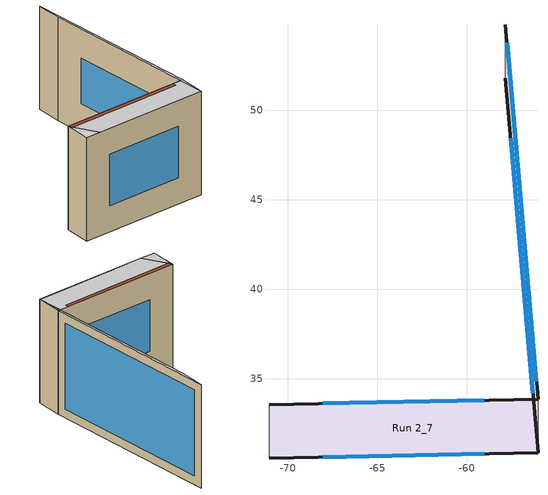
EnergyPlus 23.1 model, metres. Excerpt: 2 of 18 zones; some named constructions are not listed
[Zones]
Run 2_6
 floor outside (90.1-2019 Nonresidential CZ 0 Exterior Floor (Mass)): -56.03,30.86 -57.84,51.78 -57.84,54.78 -56.03,33.86 z27
 wall outside (90.1-2019 Nonresidential CZ 0 Exterior Wall (Mass)): -57.84,51.78 -56.03,30.86 / -56.03,33.86 -57.84,54.78 z27:39
 wall to Run 2_7 (Interior Partition (Mass)): -56.03,30.86 -56.03,33.86 z27:39
 wall to Run 2_13 (Interior Partition (Mass)): -57.84,54.78 -57.84,51.78 z27:39
 window (90.1-2019 Nonresidential CZ 0 Glazing (Operable)): -57.55,48.44 -56.32,34.2 z30.35:35.65; -56.11,34.88 -57.76,53.77 z28.02:37.98
 ceiling to Run 2_17 (Interior Slab (Mass)): -57.84,51.78 -56.03,30.86 -56.03,33.86 -57.84,54.78 z39
Run 2_7
 floor outside (90.1-2019 Nonresidential CZ 0 Exterior Floor (Mass)): -71.06,33.56 -56.03,33.86 -56.03,30.86 -69.31,30.59 z27
 floor to Run 2_0 (Interior Slab (Mass)_FLIPPED): -71.06,33.56 -69.31,30.59 -71.06,30.56 z27
 wall outside (90.1-2019 Nonresidential CZ 0 Exterior Wall (Mass)): -71.06,30.56 -56.03,30.86 / -56.03,33.86 -71.06,33.56 z27:39
 wall to Run 2_0 (Interior Partition (Mass)_FLIPPED): -71.06,33.56 -71.06,30.56 z27:39
 window (90.1-2019 Nonresidential CZ 0 Glazing (Operable)): -68.05,30.62 -59.03,30.8 / -59.03,33.8 -68.05,33.62 z30:36
 ceiling to Run 2_17 (Interior Slab (Mass)): -56.03,30.86 -56.29,33.86 -57.33,33.84 -57.29,33.44 -70.8,33.13 -69.31,30.59 z39; -56.03,30.86 -56.03,33.86 -56.29,33.86 z39; -70.8,33.13 -71.06,33.12 -71.06,30.56 -69.31,30.59 z39
 roof outside (90.1-2019 Nonresidential CZ 0 Exterior Roof (Mass)): -57.29,33.44 -57.33,33.84 -71.06,33.56 -70.8,33.13 z39
[EnergyManagementSystem:Sensor] Output:Variable Index Key=Environment
Name | Output:Variable
OutdoorTemp | Site Outdoor Air Drybulb Temperature
OutdoorRelHumid | Site Outdoor Air Relative Humidity
[ZoneHVAC:IdealLoadsAirSystem] Maximum Heating Supply Air Temperature {C}=35; Minimum Cooling Supply Air Temperature {C}=12; Maximum Heating Supply Air Humidity Ratio {kgWater/kgDryAir}=0.01; Minimum Cooling Supply Air Humidity Ratio {kgWater/kgDryAir}=0.008; Heating Limit=LimitFlowRateAndCapacity; MaximumHeatingAirFlowRate [m3/s]=Autosize; MaximumSensibleHeatingCapacity [W]=Autosize; Cooling Limit=LimitFlowRateAndCapacity; MaximumCoolingAirFlowRate [m3/s]=Autosize; MaximumTotalCoolingCapacity [W]=Autosize; HeatingAvailabilitySchedule=Off; Dehumidification Control Type=Humidistat; Humidification Control Type=Humidistat; Outdoor Air Economizer Type=NoEconomizer; Heat Recovery Type=None; SensibleHeatRecoveryEffectiveness=0.7; LatentHeatRecoveryEffectiveness=0.65
Name | CoolingAvailabilitySchedule | Design Specification Outdoor Air Object | Demand Controlled Ventilation Type
Run 2_0 Ideal Loads Air | AllOn | Run 2_0MinFreshAir | OccupancySchedule
Run 2_1 Ideal Loads Air | AllOn | Run 2_1MinFreshAir | OccupancySchedule
Run 2_5 Ideal Loads Air | AllOn | Run 2_5MinFreshAir | OccupancySchedule
Run 2_11 Ideal Loads Air | AllOn | Run 2_11MinFreshAir | OccupancySchedule
Run 2_13 Ideal Loads Air | AllOn | Run 2_13MinFreshAir | OccupancySchedule
Run 2_17 Ideal Loads Air | AllOn | Run 2_17MinFreshAir | OccupancySchedule
Run 2_2 Ideal Loads Air; Run 2_3 Ideal Loads Air; Run 2_4 Ideal Loads Air; Run 2_6 Ideal Loads Air; Run 2_7 Ideal Loads Air; Run 2_8 Ideal Loads Air; Run 2_9 Ideal Loads Air; Run 2_10 Ideal Loads Air; Run 2_12 Ideal Loads Air; Run 2_14 Ideal Loads Air; Run 2_15 Ideal Loads Air; Run 2_16 Ideal Loads Air | Off
[DesignSpecification:OutdoorAir] Outdoor Air Method=Sum; MechVentSchedule=AllOn
Run 2_0MinFreshAir: @Run 2_0-MinFreshAirPerson@ [m3/s-person]=0; @Run 2_0-MinFreshAirArea@ [m3/s-m2]=0
Run 2_1MinFreshAir: @Run 2_1-MinFreshAirPerson@ [m3/s-person]=0; @Run 2_1-MinFreshAirArea@ [m3/s-m2]=0
Run 2_5MinFreshAir: @Run 2_5-MinFreshAirPerson@ [m3/s-person]=0; @Run 2_5-MinFreshAirArea@ [m3/s-m2]=0
Run 2_11MinFreshAir: @Run 2_11-MinFreshAirPerson@ [m3/s-person]=0; @Run 2_11-MinFreshAirArea@ [m3/s-m2]=0
Run 2_13MinFreshAir: @Run 2_13-MinFreshAirPerson@ [m3/s-person]=0; @Run 2_13-MinFreshAirArea@ [m3/s-m2]=0
Run 2_17MinFreshAir: @Run 2_17-MinFreshAirPerson@ [m3/s-person]=0; @Run 2_17-MinFreshAirArea@ [m3/s-m2]=0
[Schedule:Constant]
Name | Value | HeatingSetpoint
Off | 0
AllOn | 1
Run 2_0Heating_SP_Sch; Run 2_1Heating_SP_Sch; Run 2_5Heating_SP_Sch; Run 2_11Heating_SP_Sch; Run 2_13Heating_SP_Sch; Run 2_2Heating_SP_Sch; Run 2_3Heating_SP_Sch; Run 2_4Heating_SP_Sch; Run 2_6Heating_SP_Sch; Run 2_7Heating_SP_Sch; Run 2_8Heating_SP_Sch; Run 2_9Heating_SP_Sch; Run 2_10Heating_SP_Sch; Run 2_12Heating_SP_Sch; Run 2_14Heating_SP_Sch; Run 2_15Heating_SP_Sch; Run 2_16Heating_SP_Sch |  | 0
[Schedule:Day:Hourly]
3963ab57-cda2-4a10-a5eb-8549dc908fd2: Temperature, 18.3, 18.3, 18.3, 18.3, 18.3, 19.4, 20, 21.1, 21.1, 21.1, 21.1, 21.1, 21.1, 21.1, 21.1, 21.1, 21.1, 21.1, 18.3, 18.3, 18.3, 18.3, 18.3, 18.3
6b6319f6-2955-42fd-891b-ad8ab93ffe55: Temperature, 18.3, 18.3, 18.3, 18.3, 18.3, 19.4, 20, 21.1, 21.1, 21.1, 21.1, 21.1, 21.1, 21.1, 21.1, 18.3, 18.3, 18.3, 18.3, 18.3, 18.3, 18.3, 18.3, 18.3
[Schedule:Week:Daily]
OutPatientHealthCare HTGSETP_SCH_YES_OPTIMUM_25; OutPatientHealthCare HTGSETP_SCH_YES_OPTIMUM_26; OutPatientHealthCare HTGSETP_SCH_YES_OPTIMUM_27; OutPatientHealthCare HTGSETP_SCH_YES_OPTIMUM_28; OutPatientHealthCare HTGSETP_SCH_YES_OPTIMUM_29; OutPatientHealthCare HTGSETP_SCH_YES_OPTIMUM_30; OutPatientHealthCare HTGSETP_SCH_YES_OPTIMUM_31; OutPatientHealthCare HTGSETP_SCH_YES_OPTIMUM_32; OutPatientHealthCare HTGSETP_SCH_YES_OPTIMUM_33; OutPatientHealthCare HTGSETP_SCH_YES_OPTIMUM_34; OutPatientHealthCare HTGSETP_SCH_YES_OPTIMUM_35; OutPatientHealthCare HTGSETP_SCH_YES_OPTIMUM_36; OutPatientHealthCare HTGSETP_SCH_YES_OPTIMUM_37; OutPatientHealthCare HTGSETP_SCH_YES_OPTIMUM_38; OutPatientHealthCare HTGSETP_SCH_YES_OPTIMUM_39; OutPatientHealthCare HTGSETP_SCH_YES_OPTIMUM_40; OutPatientHealthCare HTGSETP_SCH_YES_OPTIMUM_41; OutPatientHealthCare HTGSETP_SCH_YES_OPTIMUM_42; OutPatientHealthCare HTGSETP_SCH_YES_OPTIMUM_43; OutPatientHealthCare HTGSETP_SCH_YES_OPTIMUM_44; OutPatientHealthCare HTGSETP_SCH_YES_OPTIMUM_45; OutPatientHealthCare HTGSETP_SCH_YES_OPTIMUM_46; OutPatientHealthCare HTGSETP_SCH_YES_OPTIMUM_47; OutPatientHealthCare HTGSETP_SCH_YES_OPTIMUM_48; OutPatientHealthCare HTGSETP_SCH_YES_OPTIMUM_49; OutPatientHealthCare HTGSETP_SCH_YES_OPTIMUM_50; OutPatientHealthCare HTGSETP_SCH_YES_OPTIMUM_51: 3963ab57-cda2-4a10-a5eb-8549dc908fd2, 3963ab57-cda2-4a10-a5eb-8549dc908fd2, 3963ab57-cda2-4a10-a5eb-8549dc908fd2, 3963ab57-cda2-4a10-a5eb-8549dc908fd2, 3963ab57-cda2-4a10-a5eb-8549dc908fd2, 3963ab57-cda2-4a10-a5eb-8549dc908fd2, 6b6319f6-2955-42fd-891b-ad8ab93ffe55, 3963ab57-cda2-4a10-a5eb-8549dc908fd2, 3963ab57-cda2-4a10-a5eb-8549dc908fd2, 3963ab57-cda2-4a10-a5eb-8549dc908fd2, 3963ab57-cda2-4a10-a5eb-8549dc908fd2, 3963ab57-cda2-4a10-a5eb-8549dc908fd2
OutPatientHealthCare HTGSETP_SCH_YES_OPTIMUM_52: 3963ab57-cda2-4a10-a5eb-8549dc908fd2, 3963ab57-cda2-4a10-a5eb-8549dc908fd2, 3963ab57-cda2-4a10-a5eb-8549dc908fd2, 3963ab57-cda2-4a10-a5eb-8549dc908fd2, 3963ab57-cda2-4a10-a5eb-8549dc908fd2, 3963ab57-cda2-4a10-a5eb-8549dc908fd2, 3963ab57-cda2-4a10-a5eb-8549dc908fd2, 3963ab57-cda2-4a10-a5eb-8549dc908fd2, 3963ab57-cda2-4a10-a5eb-8549dc908fd2, 3963ab57-cda2-4a10-a5eb-8549dc908fd2, 3963ab57-cda2-4a10-a5eb-8549dc908fd2, 3963ab57-cda2-4a10-a5eb-8549dc908fd2
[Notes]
----  This file was generated with Climate Studio 2.3.9455.24557
-------------------------ERL SENSORS--------------------------
Output:SQLite, Simple;
